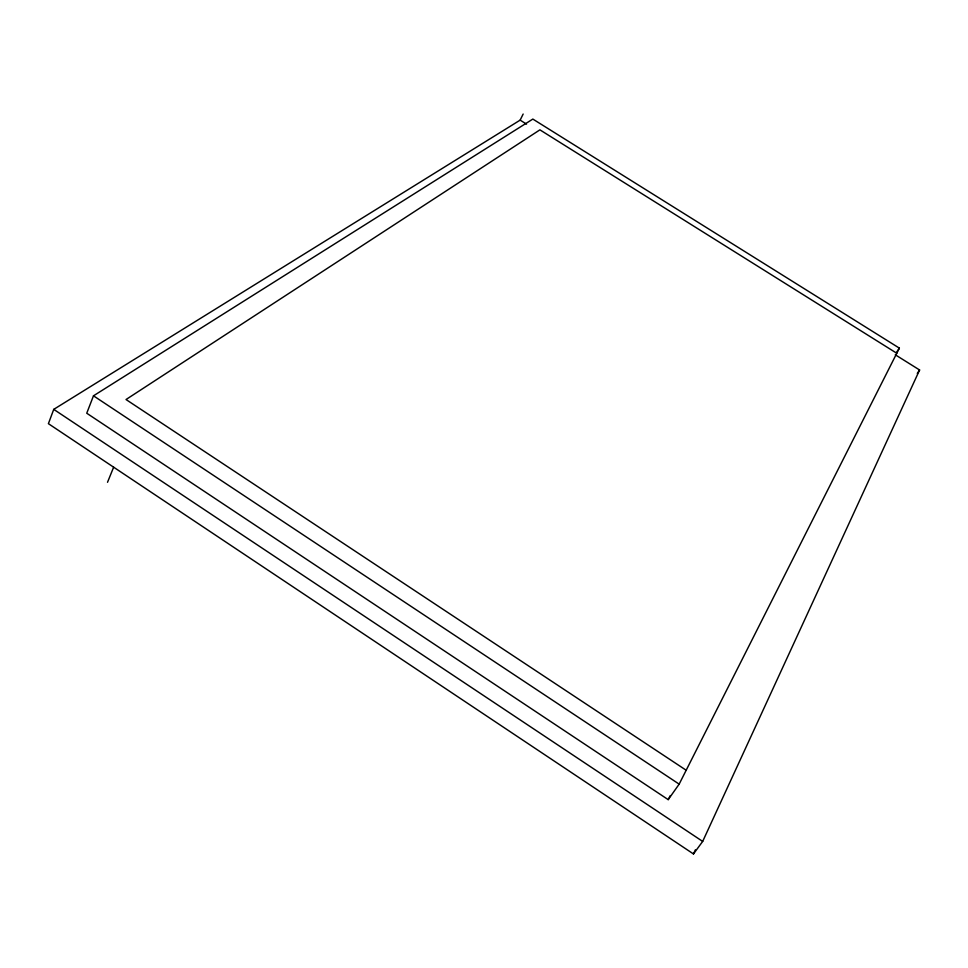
<?xml version="1.0" encoding="UTF-8"?>
<svg xmlns="http://www.w3.org/2000/svg" width="968" height="968" viewBox="0 0 968 968"><rect width="100%" height="100%" fill="white"/><g stroke="black" fill="none" stroke-linecap="round" stroke-linejoin="round"><path stroke-width="1.45" d="M523.156 114.042L520.143 120.129L53.748 409.367L48.4 423.669L693.475 853.957L702.683 841.422L919.6 369.994L895.279 354.772M93.485 395.815L86.745 413.227L668.21 799.641L679.161 784.14L899.369 348.129L532.848 119.076L93.485 395.815L679.161 784.14M107.521 482.294L113.643 467.193M693.475 853.957L695.375 849.843M668.21 799.641L670.267 795.599M896.852 351.868L899.369 348.129M917.265 373.394L919.6 369.994M896.779 353.26L539.914 129.845L126.022 399.53L686.215 770.262M520.143 120.129L526.544 124.134M53.748 409.367L702.683 841.422"/></g></svg>
